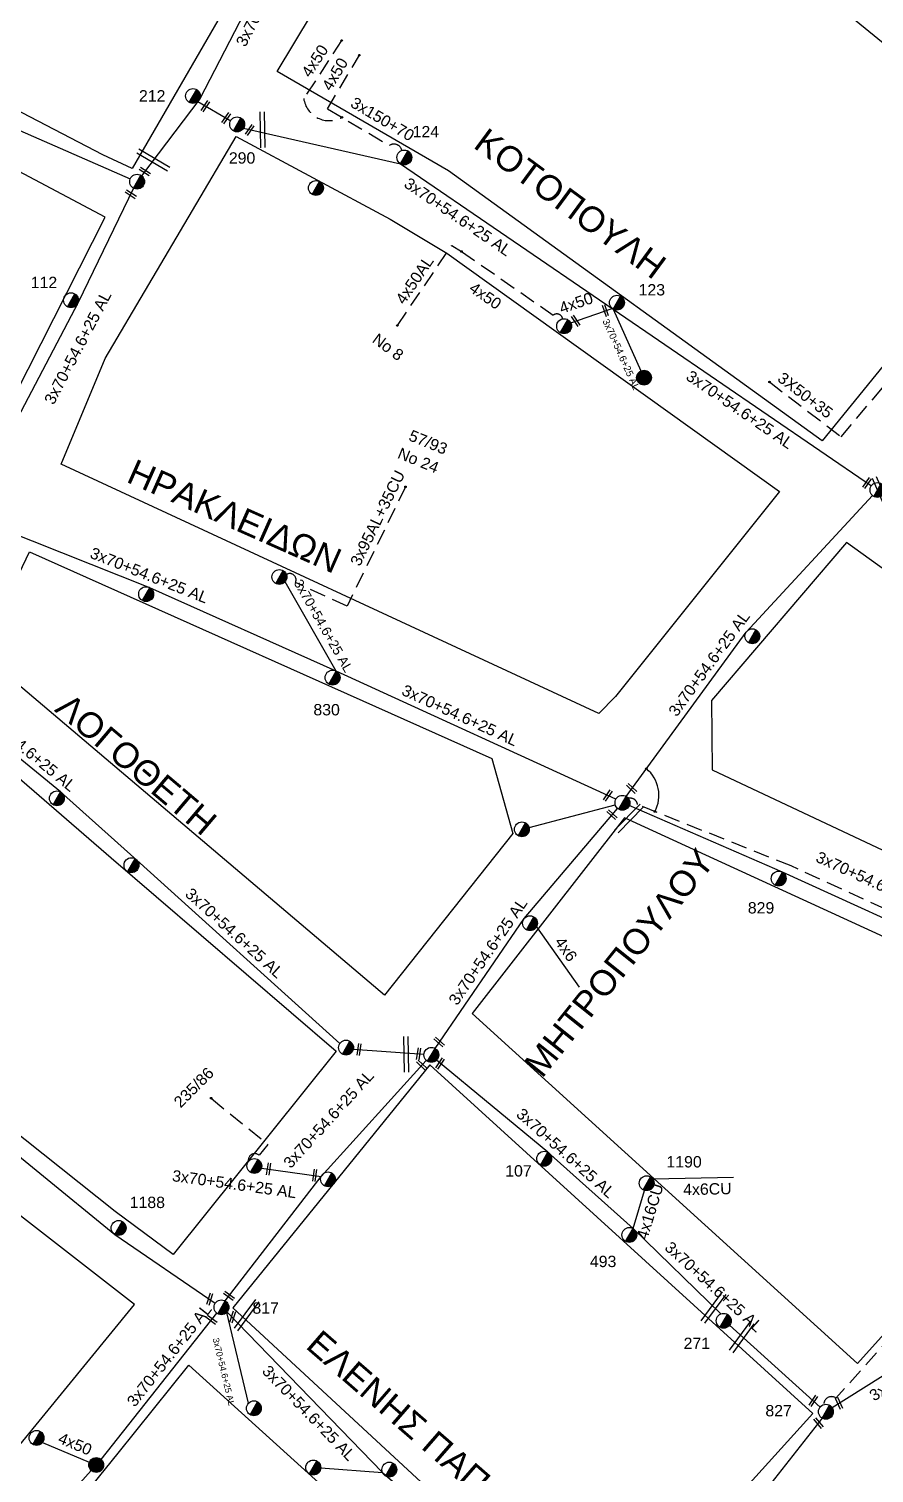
# Model space of a CAD drawing. Header units: millimetres. Extents: x 864 to 3062, y 833 to 2619.
# Drawn here: x 2097.5 to 2231.5, y 1234.1 to 1463.1 of the extents above; entities that cross this region are included whole.
import ezdxf
from ezdxf.enums import TextEntityAlignment as Align

# ---------------------------------------------------------------- set-up
doc = ezdxf.new("R2010")
doc.units = ezdxf.units.MM
doc.linetypes.add('DASHED', pattern=[19.05, 12.7, -6.35])
for name, color, linetype, lineweight in [('.15', 7, 'Continuous', 30), ('2x6CU', 7, 'Continuous', 30), ('3x150+70', 7, 'Continuous', 30), ('3X50+35', 7, 'Continuous', 30), ('3x70+54.6+25 AL', 7, 'SYN_LINE', 30), ('3x95AL+35CU', 7, 'Continuous', 30), ('4x16CU', 7, 'Continuous', 30), ('4x50', 7, 'Continuous', 30), ('4x50AL', 7, 'Continuous', 30), ('4x6', 7, 'SYN_LINE', 30), ('4x6CU', 7, 'Continuous', 30), ('text διευθύνσεων', 250, 'Continuous', 30), ('Υπόβαθρο ΔΕΗ', 7, 'Continuous', 30)]:
    doc.layers.add(name, color=color, linetype=linetype, lineweight=lineweight)
for name, color, linetype in [('TEXT ΚΑΛΩΔΙΩΝ', 7, 'Continuous'), ('Άγνωστα', 7, 'Continuous'), ('ΑΓΝΩΣΤΟ ΥΠΟΓΕΙΟ ΚΑΛΩΔΙΟ', 7, 'DASHED'), ('Μηχανική τομή', 7, 'Continuous'), ('Στύλος Ξύλινος', 7, 'Continuous'), ('Στύλος Ξύλινος @ 1', 7, 'Continuous'), ('Στύλος ΦΜ', 7, 'Continuous'), ('Στύλος ΦΜ @ 1', 7, 'Continuous'), ('Συνδέσεις', 7, 'Continuous'), ('Τομή', 7, 'Continuous')]:
    doc.layers.add(name, color=color, linetype=linetype)
doc.styles.add('arial', font='arial.ttf')
doc.styles.get("Standard").update_dxf_attribs({"font": 'arial.ttf'})
doc.linetypes.add('SYN_LINE', pattern='A,0.5,-0.0001,["/\\/\\/\\/",Standard,S=0.1,R=0,X=0,Y=-0.05],-0.25', length=0.7501)

# ---------------------------------------------------------------- blocks, each defined once
blk = doc.blocks.new('ΥΠΑΡΧΩΝ ΤΣΙΜΕΝΤΕΝΙΟΣ ΣΤΥΛΟΣ')
at = {"layer": 'Στύλος ΦΜ'}
blk.add_hatch(color=7, dxfattribs=at).paths.add_polyline_path([(-1.29, -2.28, 0.574793), (2.62, 0, 0.268822), (1.3, 2.27)])
at = {"layer": 'Στύλος ΦΜ', "color": 7}
blk.add_line((-1.29, -2.28), (1.3, 2.27), dxfattribs=at)
blk.add_circle((0, 0), 2.62, dxfattribs=at)
at = {"layer": 'Στύλος ΦΜ', "flags": 4}
for tag, p in [('ΑΡΙΘΜΟΣ', (-4.68, 8.05)), ('ΤΥΠΟΣ', (-4.91, 3.03))]:
    blk.add_attdef(tag, p, '', height=4, dxfattribs=at)
blk = doc.blocks.new('ΥΠΑΡΧΩΝ ΞΥΛΙΝΟΣ ΣΤΥΛΟΣ')
at = {"layer": 'Στύλος Ξύλινος'}
h = blk.add_hatch(color=7, dxfattribs=at)
h.paths.add_polyline_path([(-2.62, 0, 0.270008), (-1.29, -2.28), (1.3, 2.27, 0.576266)])
h.paths.add_polyline_path([(-1.29, -2.28, 0.574793), (2.62, 0, 0.268822), (1.3, 2.27)])
at = {"layer": 'Στύλος Ξύλινος', "color": 7}
blk.add_line((-1.29, -2.28), (1.3, 2.27), dxfattribs=at)
blk.add_circle((0, 0), 2.62, dxfattribs=at)
at = {"layer": 'Στύλος Ξύλινος', "flags": 4}
for tag, p in [('ΑΡΙΘΜΟΣ', (-4.91, 8.6)), ('ΤΥΠΟΣ', (-4.85, 3.39))]:
    blk.add_attdef(tag, p, '', height=4, dxfattribs=at)
blk = doc.blocks.new('ΜΗΧΑΝΙΚΗ ΤΟΜΗ')
at = {"layer": 'Μηχανική τομή', "ltscale": 40}
for p, q in [((-1.89, 0.78), (5.69, 0.78)), ((-1.89, -0.77), (5.69, -0.77))]:
    blk.add_line(p, q, dxfattribs=at)
blk = doc.blocks.new('ΤΟΜΗ')
at = {"layer": 'Τομή', "ltscale": 40}
for p, q in [((-5.68, 0), (17.06, 0)), ((-5.68, -2.77), (17.06, -2.77))]:
    blk.add_line(p, q, dxfattribs=at)
blk = doc.blocks.new('_ΣΥΝΔΕΣΗ')
at = {"layer": 'Συνδέσεις', "linetype": 'SYN_LINE', "ltscale": 40}
blk.add_hatch(color=256, dxfattribs=at).paths.add_polyline_path([(0.5, -0.01, 1), (-0.5, -0.01, 1)])
at = {"layer": 'Συνδέσεις'}
blk.add_circle((0, -0.01), 0.5, dxfattribs=at)

msp = doc.modelspace()

# ---------------------------------------------------------------- linework, layer by layer
at = {"layer": '.15', "color": 6, "linetype": 'DASHED', "lineweight": -3, "ltscale": 0.2}
msp.add_lwpolyline([(2286.26, 1293.35, -0.374489), (2282.75, 1294.1), (2267.65, 1294.66), (2267.06, 1306.89), (2248.09, 1316.75, 0.151135), (2243.69, 1318.75), (2218.36, 1330.34), (2194, 1340.07, 0.464044), (2192.56, 1341.05, 1760.670735)], format="xyb", dxfattribs=at)
at = {"layer": '.15', "color": 151, "linetype": 'DASHED', "lineweight": -3, "ltscale": 0.2}
msp.add_lwpolyline([(2287.8, 1292.93, -0.558325), (2287.19, 1292.1), (2267.38, 1292.96), (2225.45, 1245.98, 0.623425), (2223.52, 1244.95, -2486.018661)], format="xyb", dxfattribs=at)
at = {"layer": '2x6CU', "color": 5, "linetype": 'SYN_LINE', "lineweight": -3, "ltscale": 15}
msp.add_lwpolyline([(2176.81, 1336.45), (2190.47, 1340.06)], dxfattribs=at)
at = {"layer": '3x150+70', "color": 6, "linetype": 'DASHED', "lineweight": -3, "ltscale": 0.2}
msp.add_lwpolyline([(2144.85, 1450.38), (2154.7, 1444.57, -0.530686), (2156.65, 1443.78, 241.95024)], format="xyb", dxfattribs=at)
at = {"layer": '3X50+35', "color": 62, "linetype": 'DASHED', "lineweight": -3, "ltscale": 0.2}
msp.add_lwpolyline([(2214.91, 1407.08), (2226.26, 1398.38), (2234.02, 1407.58, -0.417943), (2234.43, 1409.54, 46.132531)], format="xyb", dxfattribs=at)
at = {"layer": '3x70+54.6+25 AL', "color": 1, "linetype": 'SYN_LINE', "lineweight": -3, "ltscale": 15}
for points in [[(2026.45, 1479.13), (2048.86, 1471.3), (2075.13, 1457.14), (2094.43, 1447.69), (2113.62, 1439.3)], [(2114.12, 1437.8), (2105.36, 1419.7), (2088.3, 1387.22)]]:
    msp.add_lwpolyline(points, dxfattribs=at)
at = {"layer": '3x70+54.6+25 AL', "color": 173, "linetype": 'SYN_LINE', "lineweight": -3, "ltscale": 15}
for points in [[(2139.48, 1480.73), (2124.63, 1451.94)], [(2124.63, 1451.94), (2115.41, 1439.77)], [(2124.3, 1451.52), (2129.53, 1448.5)], [(2128.95, 1259.6), (2153.56, 1234.21), (2187.28, 1205.03)]]:
    msp.add_lwpolyline(points, dxfattribs=at)
at = {"layer": '3x70+54.6+25 AL', "color": 6, "linetype": 'SYN_LINE', "lineweight": -3, "ltscale": 15}
for points in [[(2131.58, 1447.33), (2156.46, 1441.65), (2190.16, 1418.62), (2231.06, 1390.61)], [(2192.19, 1341.38), (2211.2, 1367.4), (2231.23, 1389.08)]]:
    msp.add_lwpolyline(points, dxfattribs=at)
at = {"layer": '3x70+54.6+25 AL', "color": 6, "linetype": 'SYN_LINE', "lineweight": -3, "ltscale": 10}
msp.add_lwpolyline([(2190.16, 1418.62), (2194.55, 1408.84)], dxfattribs=at)
at = {"layer": '3x70+54.6+25 AL', "color": 5, "linetype": 'SYN_LINE', "lineweight": -3, "ltscale": 15}
for points in [[(2190.57, 1340.91), (2146.25, 1361.24), (2116.71, 1374.46), (2088.76, 1385.56)], [(2146.25, 1361.24), (2138.16, 1375.41)], [(2161.91, 1301.42), (2176.05, 1322.02), (2190.85, 1339.46)], [(2207.19, 1259.32), (2207.19, 1259.32), (2193.29, 1272.88), (2179.8, 1284.96), (2162.14, 1299.55)]]:
    msp.add_lwpolyline(points, dxfattribs=at)
at = {"layer": '3x70+54.6+25 AL', "color": 2, "linetype": 'SYN_LINE', "lineweight": -3, "ltscale": 15}
for points in [[(2146.82, 1302.19), (2114.67, 1331.26), (2102.57, 1342.08), (2077.93, 1362.25)], [(2283.87, 1296.66), (2245.02, 1316.59), (2216.95, 1329.37), (2192.7, 1339.92)]]:
    msp.add_lwpolyline(points, dxfattribs=at)
at = {"layer": '3x70+54.6+25 AL', "color": 27, "linetype": 'SYN_LINE', "lineweight": -3, "ltscale": 15}
for points in [[(2058.41, 1318.9), (2087.32, 1291.39), (2111.17, 1271.94), (2127.09, 1261.04)], [(2128.65, 1261.4), (2143.87, 1281.14), (2160.53, 1299.53)], [(2254.07, 1262.79), (2224.85, 1244.45)], [(2108.99, 1236.25), (2127.33, 1259.45)], [(2222.92, 1244.55), (2208.59, 1257.52)], [(2089.59, 1214.64), (2107.42, 1234.49)]]:
    msp.add_lwpolyline(points, dxfattribs=at)
at = {"layer": '3x70+54.6+25 AL', "color": 2, "linetype": 'SYN_LINE', "lineweight": -3, "ltscale": 10}
msp.add_lwpolyline([(2148.96, 1301.3), (2160.15, 1300.49)], dxfattribs=at)
at = {"layer": '3x70+54.6+25 AL', "color": 27, "linetype": 'SYN_LINE', "lineweight": -3, "ltscale": 10}
msp.add_lwpolyline([(2134.41, 1282.46), (2143.87, 1281.14)], dxfattribs=at)
at = {"layer": '3x70+54.6+25 AL', "color": 7, "linetype": 'SYN_LINE', "lineweight": -3, "ltscale": 15}
msp.add_lwpolyline([(2128.88, 1259.53), (2132.32, 1245.16)], dxfattribs=at)
at = {"layer": '3x70+54.6+25 AL', "color": 151, "linetype": 'SYN_LINE', "lineweight": -3, "ltscale": 15}
msp.add_lwpolyline([(2223.27, 1242.8), (2210.5, 1226.54), (2189, 1205.09)], dxfattribs=at)
at = {"layer": '3x95AL+35CU', "color": 5, "linetype": 'DASHED', "lineweight": -3, "ltscale": 0.2}
msp.add_lwpolyline([(2157.23, 1390.45), (2147.96, 1371.53), (2139.8, 1375.3, 0.740515), (2138.36, 1376.55, -9.663456)], format="xyb", dxfattribs=at)
at = {"layer": '4x16CU', "color": 5, "linetype": 'SYN_LINE', "lineweight": -3, "ltscale": 8}
msp.add_lwpolyline([(2193.29, 1272.88), (2195.11, 1278.92)], dxfattribs=at)
at = {"layer": '4x16CU', "color": 173, "linetype": 'SYN_LINE', "lineweight": -3, "ltscale": 10}
msp.add_lwpolyline([(2143.79, 1234.95), (2153.56, 1234.21)], dxfattribs=at)
at = {"layer": '4x50', "color": 6, "linetype": 'DASHED', "lineweight": -3, "ltscale": 0.2}
for points in [[(2147.11, 1461.21), (2141.1, 1452.01, 0.527408), (2147.15, 1449.03, 3.649072)], [(2166.1, 1427.76), (2180.65, 1417.67, -0.577515), (2182.13, 1417.07, 1.183722)]]:
    msp.add_lwpolyline(points, format="xyb", dxfattribs=at)
msp.add_lwpolyline([(2144.85, 1450.38), (2149.93, 1458.89)], dxfattribs=at)
at = {"layer": '4x50', "color": 6, "lineweight": -3, "ltscale": 0.2}
msp.add_lwpolyline([(2183.41, 1416.46), (2190, 1418.73)], dxfattribs=at)
at = {"layer": '4x50', "color": 27, "linetype": 'Continuous', "lineweight": -3, "ltscale": 0.2}
msp.add_lwpolyline([(2099.68, 1238.94), (2107.12, 1235.82)], dxfattribs=at)
at = {"layer": '4x50AL', "color": 6, "linetype": 'DASHED', "lineweight": -3, "ltscale": 0.2}
msp.add_lwpolyline([(2155.94, 1416.03), (2164.55, 1428.73), (2166.1, 1427.76)], dxfattribs=at)
at = {"layer": '4x6', "color": 5, "linetype": 'SYN_LINE', "lineweight": -3, "ltscale": 15}
msp.add_lwpolyline([(2177.98, 1320.68), (2184.73, 1311.13)], dxfattribs=at)
at = {"layer": '4x6CU', "color": 5, "linetype": 'SYN_LINE', "lineweight": -3, "ltscale": 15}
msp.add_lwpolyline([(2196.41, 1280.73), (2209.21, 1281.02)], dxfattribs=at)
at = {"layer": 'ΑΓΝΩΣΤΟ ΥΠΟΓΕΙΟ ΚΑΛΩΔΙΟ', "color": 27, "linetype": 'DASHED', "lineweight": -3, "ltscale": 0.2}
msp.add_lwpolyline([(2126.47, 1293.47), (2135.41, 1286.2), (2134.02, 1284.49, 0.718053), (2132.34, 1283.5, 3.691266)], format="xyb", dxfattribs=at)
at = {"layer": 'Υπόβαθρο ΔΕΗ', "lineweight": -3}
for points in [[(2109.24, 1443.07), (2029.74, 1484.53), (2053.1, 1525.47), (2108.6, 1496.85), (2137.57, 1481.86), (2113.9, 1440.91)], [(2170.35, 1511.91), (2257.97, 1440.42), (2223.24, 1397.74), (2164.06, 1440.53), (2136.91, 1456.3)], [(2109.65, 1433.21), (2025.68, 1477.83), (2001.76, 1435.92), (2091.28, 1397.09)], [(2102.66, 1394.03), (2109.63, 1410.8), (2130.39, 1445.97), (2154.78, 1432.89), (2163.76, 1427.47), (2216.5, 1389.69), (2190.49, 1357.22), (2187.87, 1354.52)], [(2298.71, 1330.04), (2227.14, 1381.61), (2205.74, 1356.57), (2205.82, 1345.61), (2281.37, 1310.02)], [(2097.62, 1380.17), (2170.89, 1347.36), (2174.23, 1335.47), (2153.88, 1309.85), (2089.93, 1364.1)], [(2111.23, 1275.56), (2065.53, 1311.9), (2084.98, 1353.79), (2110.57, 1331.61), (2146.25, 1300.99), (2120.42, 1268.74)], [(2265.97, 1304.02), (2191.95, 1337.99), (2167.79, 1306.97), (2228.84, 1251.48), (2266.44, 1293.29)], [(2114.27, 1260.82), (2060.97, 1302.25), (2038.96, 1255.32), (2081.44, 1220.68)], [(2221.76, 1243.56), (2161.08, 1298.8), (2129.85, 1260.3), (2188.13, 1206.33)], [(2112.19, 1195.34), (2103.43, 1202.64), (2117.35, 1220.32), (2112.37, 1224.24), (2097.7, 1207.01), (2091.57, 1212.4), (2111.69, 1237.25), (2122.9, 1251.23), (2180.76, 1198.86), (2154.13, 1168.37), (2150.41, 1164.61)]]:
    msp.add_lwpolyline(points, close=True, dxfattribs=at)
msp.add_arc((2191.9, 1341.55), 5.49, 331.9814, 50.3763, dxfattribs=at)

# ---------------------------------------------------------------- block references
at = {"layer": 'Μηχανική τομή', "lineweight": -3, "zscale": 0.4999999999999997}
for p, xscale, yscale, rotation in [((2125.27, 1450.4), 0.2499999999999924, 0.2499999999999924, 55.7081618324271), ((2128.57, 1448.5), 0.2499999999999924, 0.2499999999999924, 55.7081618324271), ((2132.31, 1446.63), 0.2499999999999924, 0.2499999999999924, 55.7081618324271), ((2115.52, 1440.73), 0.2500000000001161, 0.2500000000001161, 327.7590395873894), ((2113.29, 1437.11), 0.2500000000001161, 0.2500000000001161, 327.7590395873894), ((2184.48, 1416.39), 0.2500000000000988, 0.2500000000000988, 122.9630409553531), ((2189.09, 1417.92), 0.2500000000000987, 0.2500000000000987, 108.8960597773353), ((2230.13, 1390.67), 0.2499999999999924, 0.2499999999999924, 55.7081618324271), ((2189.05, 1341.13), 0.2499999999999463, 0.2499999999999463, 55.80494535832628), ((2193.42, 1342.32), 0.2499999999999463, 0.2499999999999463, 137.1523998738911), ((2190.3, 1338.16), 0.2499999999999463, 0.2499999999999463, 137.1523998738911), ((2162.92, 1302.12), 0.2499999999999463, 0.2499999999999463, 137.1523998738911), ((2149.81, 1300.78), 0.2499999999999463, 0.2499999999999463, 81.63179804286129), ((2159.25, 1300.09), 0.2499999999999463, 0.2499999999999463, 81.63179804286129), ((2160.13, 1298.46), 0.2499999999999463, 0.2499999999999463, 137.1523998738911), ((2162.47, 1298.63), 0.2499999999999463, 0.2499999999999463, 55.80494535832628), ((2135.48, 1281.83), 0.2499999999999463, 0.2499999999999463, 81.63179804286129), ((2142.79, 1280.82), 0.2499999999999463, 0.2499999999999463, 81.63179804286129), ((2126.08, 1261.25), 0.2499999999999463, 0.2499999999999463, 72.02161003224073), ((2129.63, 1261.9), 0.2499999999999463, 0.2499999999999463, 144.0432200644687), ((2129.74, 1258.4), 0.2499999999999463, 0.2499999999999463, 72.02161003224073), ((2126.87, 1258.11), 0.2499999999999463, 0.2499999999999463, 144.0432200644687), ((2221.61, 1245.15), 0.2499999999999463, 0.2499999999999463, 55.80494535832628), ((2226.15, 1244.68), 0.2500000000000033, 0.2500000000000033, 114.1357926943564), ((2223.01, 1241.65), 0.2500000000000033, 0.2500000000000033, 129.4118569357051)]:
    msp.add_blockref('ΜΗΧΑΝΙΚΗ ΤΟΜΗ', p, dxfattribs=dict(at, xscale=xscale, yscale=yscale, rotation=rotation))
at = {"layer": 'Στύλος Ξύλινος @ 1', "lineweight": -3, "ltscale": 40, "xscale": 0.4499999999998181, "yscale": 0.4499999999998181, "zscale": 0.4499999999998181}
for p in [(2195.03, 1407.76), (2108.21, 1235.37)]:
    msp.add_blockref('ΥΠΑΡΧΩΝ ΞΥΛΙΝΟΣ ΣΤΥΛΟΣ', p, dxfattribs=at)
at = {"layer": 'Στύλος ΦΜ @ 1', "lineweight": -3, "ltscale": 40}
ref = msp.add_blockref('ΥΠΑΡΧΩΝ ΤΣΙΜΕΝΤΕΝΙΟΣ ΣΤΥΛΟΣ', (2123.55, 1452.42), dxfattribs=dict(at, xscale=0.4499999999998181, yscale=0.4499999999998181, zscale=0.4499999999998181))
ref.add_attrib('ΤΥΠΟΣ', '212', (2114.99, 1451.54), dxfattribs={"layer": 'Στύλος ΦΜ', "height": 1.8, "rotation": 360, "flags": 4})
ref = msp.add_blockref('ΥΠΑΡΧΩΝ ΤΣΙΜΕΝΤΕΝΙΟΣ ΣΤΥΛΟΣ', (2130.55, 1447.91), dxfattribs=dict(at, xscale=0.449999999999818, yscale=0.449999999999818, zscale=0.449999999999818))
ref.add_attrib('ΤΥΠΟΣ', '290', (2129.23, 1441.69), dxfattribs={"layer": 'Στύλος ΦΜ', "height": 1.8, "flags": 4})
ref = msp.add_blockref('ΥΠΑΡΧΩΝ ΤΣΙΜΕΝΤΕΝΙΟΣ ΣΤΥΛΟΣ', (2157.04, 1442.67), dxfattribs=dict(at, xscale=0.449999999999818, yscale=0.449999999999818, zscale=0.449999999999818))
ref.add_attrib('ΤΥΠΟΣ', '124', (2158.36, 1445.86), dxfattribs={"layer": 'Στύλος ΦΜ', "height": 1.8, "flags": 4})
for p, xscale, yscale, zscale in [((2114.7, 1438.83), 0.4499999999998181, 0.4499999999998181, 0.4499999999998181), ((2143.03, 1437.82), 0.4499999999998181, 0.4499999999998181, 0.4499999999998181), ((2182.37, 1415.92), 0.4499999999998181, 0.4499999999998181, 0.4499999999998181), ((2137.25, 1376.16), 0.449999999999818, 0.449999999999818, 0.449999999999818), ((2116.13, 1373.44), 0.4499999999998181, 0.4499999999998181, 0.4499999999998181), ((2212.19, 1366.76), 0.449999999999818, 0.449999999999818, 0.449999999999818), ((2101.98, 1341.06), 0.449999999999818, 0.449999999999818, 0.449999999999818), ((2191.61, 1340.36), 0.4499999999998181, 0.4499999999998181, 0.4499999999998181), ((2175.67, 1336.15), 0.4499999999998181, 0.4499999999998181, 0.4499999999998181), ((2113.8, 1330.47), 0.449999999999818, 0.449999999999818, 0.449999999999818), ((2176.96, 1321.27), 0.4499999999998181, 0.4499999999998181, 0.4499999999998181), ((2147.81, 1301.55), 0.4499999999998181, 0.4499999999998181, 0.4499999999998181), ((2161.32, 1300.4), 0.4499999999998181, 0.4499999999998181, 0.4499999999998181), ((2133.27, 1282.78), 0.4499999999998181, 0.4499999999998181, 0.4499999999998181), ((2144.95, 1280.67), 0.4499999999998181, 0.4499999999998181, 0.4499999999998181), ((2133.2, 1244.37), 0.4499999999998181, 0.4499999999998181, 0.4499999999998181), ((2098.76, 1239.67), 0.4499999999998181, 0.4499999999998181, 0.4499999999998181), ((2142.61, 1234.98), 0.4499999999998181, 0.4499999999998181, 0.4499999999998181), ((2154.66, 1234.65), 0.4499999999998181, 0.4499999999998181, 0.4499999999998181)]:
    msp.add_blockref('ΥΠΑΡΧΩΝ ΤΣΙΜΕΝΤΕΝΙΟΣ ΣΤΥΛΟΣ', p, dxfattribs=dict(at, xscale=xscale, yscale=yscale, zscale=zscale))
ref = msp.add_blockref('ΥΠΑΡΧΩΝ ΤΣΙΜΕΝΤΕΝΙΟΣ ΣΤΥΛΟΣ', (2104.23, 1420.04), dxfattribs=dict(at, xscale=0.4499999999998181, yscale=0.4499999999998181, zscale=0.4499999999998181))
ref.add_attrib('ΤΥΠΟΣ', '112', (2097.84, 1421.96), dxfattribs={"layer": 'Στύλος ΦΜ', "height": 1.8, "flags": 4})
ref = msp.add_blockref('ΥΠΑΡΧΩΝ ΤΣΙΜΕΝΤΕΝΙΟΣ ΣΤΥΛΟΣ', (2190.74, 1419.65), dxfattribs=dict(at, xscale=0.4499999999998181, yscale=0.4499999999998181, zscale=0.4499999999998181))
ref.add_attrib('ΤΥΠΟΣ', '123', (2194.17, 1420.79), dxfattribs={"layer": 'Στύλος ΦΜ', "height": 1.8, "flags": 4})
ref = msp.add_blockref('ΥΠΑΡΧΩΝ ΤΣΙΜΕΝΤΕΝΙΟΣ ΣΤΥΛΟΣ', (2232.03, 1389.95), dxfattribs=dict(at, xscale=0.4499999999998867, yscale=0.4499999999998867, zscale=0.4499999999998867))
ref.add_attrib('ΤΥΠΟΣ', '219', (2236.52, 1389.88), dxfattribs={"layer": 'Στύλος ΦΜ', "height": 1.8, "flags": 4})
ref = msp.add_blockref('ΥΠΑΡΧΩΝ ΤΣΙΜΕΝΤΕΝΙΟΣ ΣΤΥΛΟΣ', (2145.67, 1360.21), dxfattribs=dict(at, xscale=0.4499999999998181, yscale=0.4499999999998181, zscale=0.4499999999998181))
ref.add_attrib('ΤΥΠΟΣ', '830', (2142.63, 1354.22), dxfattribs={"layer": 'Στύλος ΦΜ', "height": 1.8, "flags": 4})
ref = msp.add_blockref('ΥΠΑΡΧΩΝ ΤΣΙΜΕΝΤΕΝΙΟΣ ΣΤΥΛΟΣ', (2216.37, 1328.35), dxfattribs=dict(at, xscale=0.4499999999998181, yscale=0.4499999999998181, zscale=0.4499999999998181))
ref.add_attrib('ΤΥΠΟΣ', '829', (2211.48, 1322.81), dxfattribs={"layer": 'Στύλος ΦΜ', "height": 1.8, "flags": 4})
ref = msp.add_blockref('ΥΠΑΡΧΩΝ ΤΣΙΜΕΝΤΕΝΙΟΣ ΣΤΥΛΟΣ', (2179.21, 1283.93), dxfattribs=dict(at, xscale=0.4499999999998181, yscale=0.4499999999998181, zscale=0.4499999999998181))
ref.add_attrib('ΤΥΠΟΣ', '107', (2173.03, 1281.11), dxfattribs={"layer": 'Στύλος ΦΜ', "height": 1.8, "flags": 4})
ref = msp.add_blockref('ΥΠΑΡΧΩΝ ΤΣΙΜΕΝΤΕΝΙΟΣ ΣΤΥΛΟΣ', (2195.45, 1280.05), dxfattribs=dict(at, xscale=0.4499999999998181, yscale=0.4499999999998181, zscale=0.4499999999998181))
ref.add_attrib('ΤΥΠΟΣ', '1190', (2198.58, 1282.55), dxfattribs={"layer": 'Στύλος ΦΜ', "height": 1.8, "flags": 4})
ref = msp.add_blockref('ΥΠΑΡΧΩΝ ΤΣΙΜΕΝΤΕΝΙΟΣ ΣΤΥΛΟΣ', (2111.76, 1272.96), dxfattribs=dict(at, xscale=0.449999999999818, yscale=0.449999999999818, zscale=0.449999999999818))
ref.add_attrib('ΤΥΠΟΣ', '1188', (2113.52, 1276.11), dxfattribs={"layer": 'Στύλος ΦΜ', "height": 1.8, "flags": 4})
ref = msp.add_blockref('ΥΠΑΡΧΩΝ ΤΣΙΜΕΝΤΕΝΙΟΣ ΣΤΥΛΟΣ', (2192.7, 1271.85), dxfattribs=dict(at, xscale=0.4499999999998181, yscale=0.4499999999998181, zscale=0.4499999999998181))
ref.add_attrib('ΤΥΠΟΣ', '493', (2186.45, 1266.75), dxfattribs={"layer": 'Στύλος ΦΜ', "height": 1.8, "flags": 4})
ref = msp.add_blockref('ΥΠΑΡΧΩΝ ΤΣΙΜΕΝΤΕΝΙΟΣ ΣΤΥΛΟΣ', (2128.06, 1260.38), dxfattribs=dict(at, xscale=0.4499999999998181, yscale=0.4499999999998181, zscale=0.4499999999998181))
ref.add_attrib('ΤΥΠΟΣ', '817', (2132.97, 1259.36), dxfattribs={"layer": 'Στύλος ΦΜ', "height": 1.8, "flags": 4})
ref = msp.add_blockref('ΥΠΑΡΧΩΝ ΤΣΙΜΕΝΤΕΝΙΟΣ ΣΤΥΛΟΣ', (2207.66, 1258.24), dxfattribs=dict(at, xscale=0.4499999999998181, yscale=0.4499999999998181, zscale=0.4499999999998181))
ref.add_attrib('ΤΥΠΟΣ', '271', (2201.3, 1253.76), dxfattribs={"layer": 'Στύλος ΦΜ', "height": 1.8, "flags": 4})
ref = msp.add_blockref('ΥΠΑΡΧΩΝ ΤΣΙΜΕΝΤΕΝΙΟΣ ΣΤΥΛΟΣ', (2223.85, 1243.82), dxfattribs=dict(at, xscale=0.449999999999818, yscale=0.449999999999818, zscale=0.449999999999818))
ref.add_attrib('ΤΥΠΟΣ', '827', (2214.26, 1243.09), dxfattribs={"layer": 'Στύλος ΦΜ', "height": 1.8, "flags": 4})
at = {"layer": 'Συνδέσεις', "lineweight": -3, "xscale": 0.25, "yscale": 0.25, "zscale": 0.25}
for p in [(2147.11, 1461.22), (2149.93, 1458.89), (2147.15, 1449.03), (2166.11, 1427.76), (2155.94, 1416.03), (2214.91, 1407.09), (2157.23, 1390.45), (2195.4, 1345.78), (2196.75, 1338.98), (2126.44, 1293.53)]:
    msp.add_blockref('_ΣΥΝΔΕΣΗ', p, dxfattribs=at)
at = {"layer": 'Τομή', "lineweight": -3}
for p, xscale, yscale, zscale, rotation in [((2134.86, 1448.49), 0.2499999999999995, 0.2499999999999995, 0.2499999999999995, 270.9550474714156), ((2116.21, 1443.29), 0.2499999999999995, 0.2499999999999995, 0.2499999999999995, 329.4184752295452), ((2232.39, 1390.78), 0.2499999999999996, 0.2499999999999996, 0.2499999999999996, 293.4568644658552), ((2193.9, 1338.64), 0.2499999999999996, 0.2499999999999996, 0.2499999999999996, 225.4775237357114), ((2157.64, 1301.91), 0.2499999999999996, 0.2499999999999996, 0.2499999999999996, 270.9550474714197), ((2130.96, 1258.2), 0.2499999999999996, 0.2499999999999996, 0.2499999999999996, 53.64867218581642), ((2204.94, 1259.4), 0.2499999999999996, 0.2499999999999996, 0.2499999999999996, 53.64867218581642), ((2209.42, 1254.72), 0.2499999999999996, 0.2499999999999996, 0.2499999999999996, 53.64867218581642)]:
    msp.add_blockref('ΤΟΜΗ', p, dxfattribs=dict(at, xscale=xscale, yscale=yscale, zscale=zscale, rotation=rotation))

# ---------------------------------------------------------------- texts
at = {"layer": 'text διευθύνσεων', "color": 7, "lineweight": -3}
for s, rotation, p in [('ΛΟΓΟΘΕΤΗ', 319.6904, (2114.57, 1346.48)), ('ΜΗΤΡΟΠΟΥΛΟΥ', 51.2964, (2191.09, 1315))]:
    msp.add_text(s, height=4, rotation=rotation, dxfattribs=at).set_placement(p, align=Align.MIDDLE_CENTER)
at = {"layer": 'text διευθύνσεων', "color": 7, "lineweight": -3, "ltscale": 40, "char_height": 4, "width": 94.4586, "attachment_point": 1, "style": 'arial'}
for s, insert, rotation in [('KOTOΠOYΛH', (2170.17, 1447.56), 323.6241), ('HPAKΛEIΔΩN', (2114.43, 1394.96), 336.0552), ('EΛENHΣ ΠAΠAΔAKH', (2143.86, 1257.05), 318.972)]:
    msp.add_mtext(s, dxfattribs=dict(at, insert=insert, rotation=rotation))
at = {"layer": 'TEXT ΚΑΛΩΔΙΩΝ', "linetype": 'Continuous', "lineweight": -3, "ltscale": 0.2}
for s, height, rotation, p in [('3x70+54.6+25 AL', 1.8, 62.6992, (2135.61, 1469.3)), ('4x50', 1.8, 56.8413, (2142.85, 1457.98)), ('4x50', 1.8, 59.1489, (2146.04, 1455.88)), ('3x150+70', 1.8, 329.4314, (2153.59, 1448.76)), ('3x70+54.6+25 AL', 1.8, 325.6566, (2165.54, 1433.26)), ('4x50AL', 1.8, 55.8872, (2158.66, 1423.26)), ('4x50', 1.8, 325.2456, (2169.9, 1420.75)), ('3x70+54.6+25 AL', 1.8, 62.2892, (2105.28, 1412.54)), ('4x50', 1.8, 19.0086, (2184.26, 1419.61)), ('3x70+54.6+25 AL', 1.1, 294.1419, (2191.4, 1411.45)), ('3x70+54.6+25 AL', 1.8, 325.5912, (2210.22, 1402.7)), ('3X50+35', 1.8, 322.521, (2220.6, 1404.98)), ('3x95AL+35CU', 1.8, 63.9036, (2152.8, 1385.51)), ('3x70+54.6+25 AL', 1.8, 338.3409, (2116.63, 1376.43)), ('3x70+54.6+25 AL', 1.5, 299.7264, (2144.22, 1368.43)), ('3x70+54.6+25 AL', 1.8, 53.8575, (2205.34, 1362.43)), ('3x70+54.6+25 AL', 1.8, 335.367, (2165.86, 1354.23)), ('3x70+54.6+25 AL', 1.8, 320.6931, (2096.97, 1348.99)), ('3x70+54.6+25 AL', 1.8, 335.5215, (2231.5, 1327.81)), ('3x70+54.6+25 AL', 1.8, 317.8712, (2130.12, 1319.72)), ('3x70+54.6+25 AL', 1.8, 55.5206, (2170.29, 1316.8)), ('4x6', 1.8, 305.2289, (2182.67, 1317.16)), ('3x70+54.6+25 AL', 1.8, 47.8135, (2145.04, 1290.23)), ('3x70+54.6+25 AL', 1.8, 318.158, (2182.63, 1284.83)), ('3x70+54.6+25 AL', 1.8, 352.079, (2130.11, 1279.92)), ('4x16CU', 1.8, 73.2067, (2195.98, 1275.57)), ('4x6CU', 1.8, 1.2961, (2205.07, 1279.13)), ('3x70+54.6+25 AL', 1.8, 317.6861, (2206.1, 1263.64)), ('3x70+54.6+25 AL', 1.8, 51.6853, (2119.78, 1252.8)), ('3x70+54.6+25 AL', 1, 283.4671, (2128.43, 1250.16)), ('3x70+54.6+25 AL', 1.8, 32.1221, (2239.4, 1251.46)), ('3x70+54.6+25 AL', 1.8, 314.1128, (2141.92, 1243.63)), ('4x50', 1.8, 337.2951, (2104.87, 1238.72))]:
    msp.add_text(s, height=height, rotation=rotation, dxfattribs=at).set_placement(p, align=Align.MIDDLE_CENTER)
at = {"layer": 'Άγνωστα', "lineweight": -3, "ltscale": 40, "char_height": 1.8, "width": 27.758, "attachment_point": 1, "style": 'arial'}
for s, insert, rotation in [('No 8', (2152.88, 1414.93), 323.3533), ('57/93', (2158.25, 1399.55), 337.8742), ('No 24', (2156.5, 1396.74), 337.8742), ('235/86', (2120.32, 1293.16), 45.129)]:
    msp.add_mtext(s, dxfattribs=dict(at, insert=insert, rotation=rotation))

doc.saveas('drawing.dxf')
